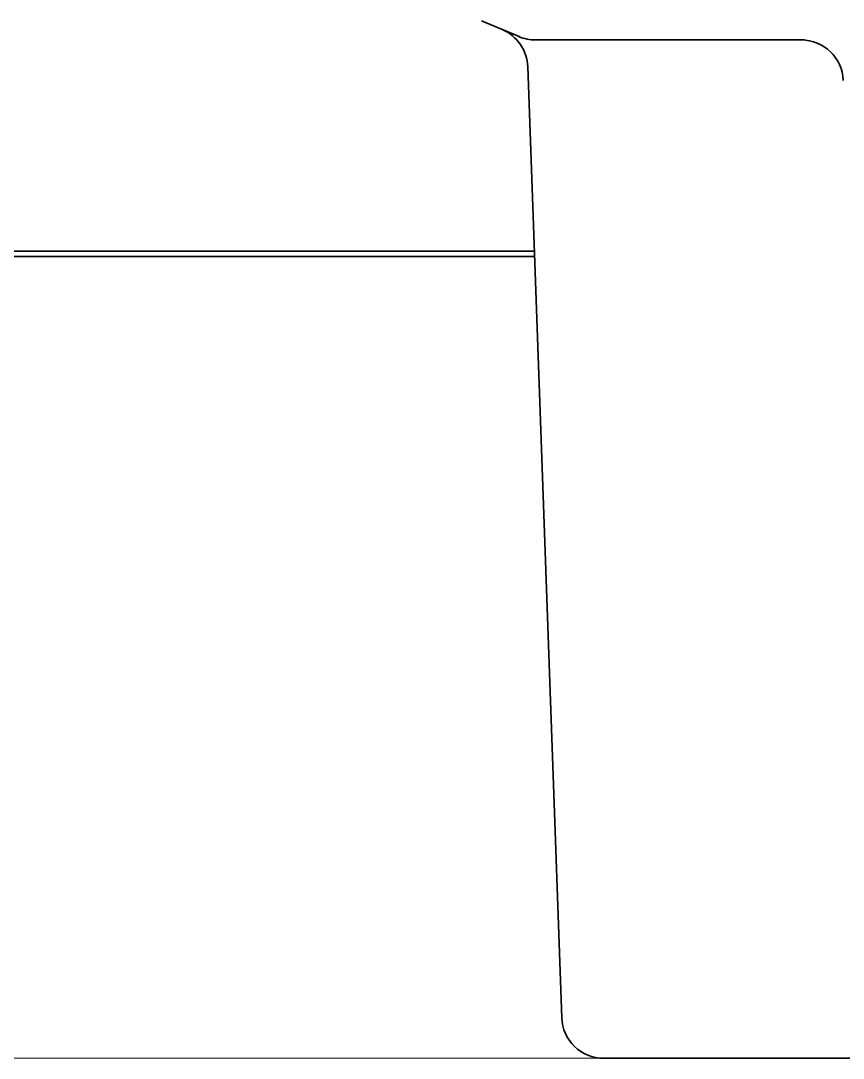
# Model space of a CAD drawing. Extents: x 5809 to 10669, y -850 to 3566.
# Drawn here: x 8652.56 to 8691.73, y 2362.5 to 2411.91 of the extents above; entities that cross this region are included whole.
import ezdxf

# ---------------------------------------------------------------- set-up
doc = ezdxf.new("R2010")
doc.units = 0
doc.header["$LTSCALE"] = 5
doc.layers.get('0').update_dxf_attribs({"linetype": 'CONTINUOUS', "lineweight": 0})
doc.layers.add('1', color=7, linetype='CONTINUOUS', true_color=0xffffff)

msp = doc.modelspace()

# ---------------------------------------------------------------- linework, layer by layer
at = {"color": 4}
msp.add_line((8583.173, 2362.496), (8683.173, 2362.496), dxfattribs=at)
at = {"layer": '1', "color": 7, "linetype": 'Continuous', "lineweight": 35}
for p, q in [((8676.286, 2411.154), (8674.494, 2411.911)), ((8689.882, 2410.996), (8677.064, 2410.996)), ((8678.32, 2364.426), (8676.703, 2409.72)), ((8643.923, 2400.935), (8677.024, 2400.935)), ((8643.923, 2400.676), (8677.024, 2400.676)), ((8691.321, 2362.496), (8680.319, 2362.496)), ((8691.321, 2362.496), (8695.319, 2362.496))]:
    msp.add_line(p, q, dxfattribs=at)
for centre, start, end in [((8674.705, 2409.65), 2, 67.0998), ((8689.728, 2408.996), 2, 90), ((8680.319, 2364.496), 182, 270)]:
    msp.add_arc(centre, 2, start, end, dxfattribs=at)
msp.add_ellipse((8677.064, 2412.996), major_axis=(0, -2), ratio=1, start_param=5.883501, end_param=6.283185, dxfattribs=at)

doc.saveas('drawing.dxf')
